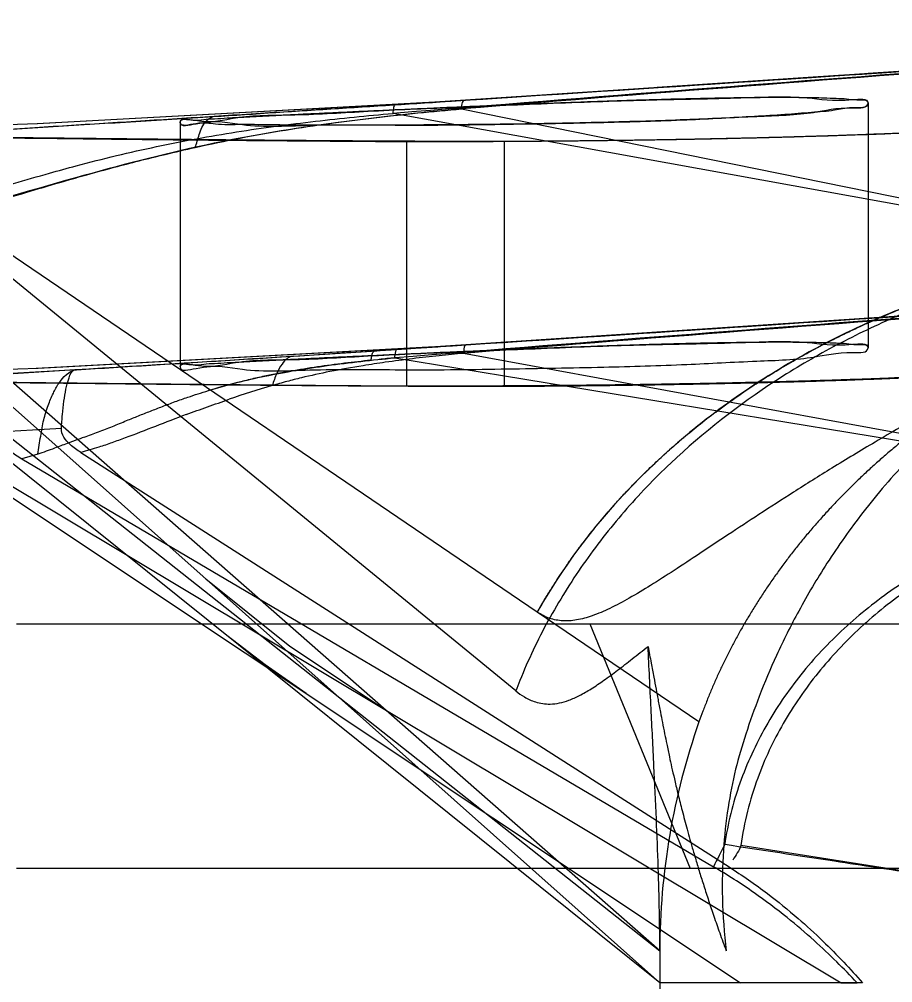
# Model space of a CAD drawing. Header units: millimetres. Extents: x 324 to 7054, y -67 to 2159.
# Drawn here: x 6312.8 to 6318.51, y 1078.73 to 1085.03 of the extents above; entities that cross this region are included whole.
import ezdxf

# ---------------------------------------------------------------- set-up
doc = ezdxf.new("R2010")
doc.units = ezdxf.units.MM
doc.header["$LTSCALE"] = 153.67
doc.layers.get('0').update_dxf_attribs({"linetype": 'CONTINUOUS'})
doc.layers.add('CONSTRUCTION_BODIES', color=7, linetype='CONTINUOUS')

msp = doc.modelspace()

# ---------------------------------------------------------------- linework, layer by layer
at = {"linetype": 'ByBlock'}
for p, q in [((6312.77862, 1081.07699), (6318.94295, 1081.07699)), ((6316.52779, 1081.07699), (6317.18419, 1079.47699)), ((6318.94862, 1079.47699), (6312.77862, 1079.47699))]:
    msp.add_line(p, q, dxfattribs=at)
at = {"layer": 'CONSTRUCTION_BODIES', "linetype": 'ByBlock'}
for p, q in [((6319.35284, 1084.74069), (6316.98015, 1084.5834)), ((6318.18857, 1084.66318), (6316.96843, 1084.5825)), ((6316.98015, 1084.5834), (6315.24809, 1084.46971)), ((6315.52506, 1084.48779), (6312.91273, 1084.34519)), ((6315.51391, 1084.48706), (6312.9146, 1084.34527)), ((6318.34862, 1084.48056), (6318.34862, 1082.88056)), ((6320.11285, 1083.53389), (6315.24133, 1084.41363)), ((6315.68993, 1084.44323), (6320.16676, 1083.53564)), ((6312.9146, 1084.34527), (6310.29832, 1084.25917)), ((6313.84862, 1084.35572), (6313.84862, 1082.75572)), ((6315.33067, 1082.62971), (6315.33067, 1084.22971)), ((6315.97069, 1082.62971), (6315.97069, 1084.22971)), ((6316.1852, 1081.15315), (6312.47567, 1083.67002)), ((6316.04465, 1080.63734), (6312.40386, 1083.61705)), ((6319.2961, 1083.13694), (6316.96766, 1082.98259)), ((6316.98669, 1078.93797), (6312.33319, 1083.02162)), ((6318.14593, 1083.06038), (6316.94837, 1082.9812)), ((6316.96766, 1082.98259), (6315.09168, 1082.85955)), ((6312.33319, 1082.86659), (6316.98669, 1078.72971)), ((6315.5129, 1082.88699), (6312.90665, 1082.74493)), ((6315.52638, 1082.88787), (6312.92084, 1082.74555)), ((6315.26666, 1082.87088), (6315.12011, 1082.86131)), ((6315.12031, 1082.86133), (6315.26678, 1082.87089)), ((6320.49287, 1081.96766), (6315.70147, 1082.8448)), ((6315.25243, 1082.81522), (6320.4413, 1081.96554)), ((6312.92084, 1082.74555), (6310.29832, 1082.65917)), ((6311.47017, 1082.63097), (6313.1612, 1082.73829)), ((6313.16855, 1082.73765), (6312.74954, 1082.71228)), ((6312.3332, 1082.61413), (6316.98669, 1078.93797)), ((6316.98669, 1078.72971), (6312.33319, 1082.45911)), ((6312.15132, 1082.30579), (6312.95887, 1082.34928)), ((6312.95887, 1082.34928), (6313.07203, 1082.35469)), ((6313.19884, 1082.19652), (6317.44036, 1079.48642)), ((6312.31557, 1082.19014), (6317.51374, 1078.72971)), ((6312.45219, 1082.15291), (6318.17392, 1078.72971)), ((6312.91742, 1082.18507), (6312.81352, 1082.15554)), ((6312.81353, 1082.15556), (6317.33779, 1079.48835)), ((6317.2429, 1080.43481), (6316.1852, 1081.15315)), ((6318.99236, 1079.39414), (6317.51748, 1079.62788)), ((6316.98669, 1078.93797), (6316.98669, 1072.92145)), ((6318.31364, 1078.72971), (6316.98669, 1078.72971)), ((6318.17392, 1078.72971), (6318.27752, 1078.72971))]:
    msp.add_line(p, q, dxfattribs=at)
for points in [[(6321.90599, 1084.91301), (6320.84215, 1084.84105), (6319.64163, 1084.76035), (6318.35037, 1084.67417)], [(6321.84004, 1083.30861), (6320.78773, 1083.23744), (6319.60022, 1083.15762), (6318.32298, 1083.07237)], [(6315.18641, 1080.51708), (6314.56559, 1080.92765), (6314.0173, 1081.36945)], [(6314.67294, 1080.62083), (6314.40535, 1080.80749), (6314.1544, 1080.99956)]]:
    msp.add_lwpolyline(points, dxfattribs=at)
for centre, radius, start, end in [((6356.92837, 572.26467), 513.84275, 93.7757817, 94.6534071), ((6113.70885, 4169.29335), 3091.4002, 273.73810379, 273.8836413), ((6357.78326, 567.03867), 519.11408, 93.7702931, 94.6510393), ((6112.7486, 4187.894), 3110.02386, 273.74169876, 273.88837291), ((6265.15101, 1853.28013), 770.44097, 273.64009749, 273.76222257), ((6357.39121, 570.15339), 514.38373, 93.7702879, 94.648803), ((6113.15184, 4179.64061), 3103.35834, 273.74249872, 273.88777739), ((6356.55125, 575.1259), 509.36632, 93.7756289, 94.6505694), ((6114.84934, 4149.97142), 3073.64161, 273.73863341, 273.88329229), ((6285.35801, 1541.33721), 459.44093, 273.4693844, 273.6478545), ((6288.93121, 1480.75174), 398.75131, 273.4849407, 273.7657408), ((6316.76162, 1067.10758), 15.78, 95.487824, 95.8591), ((6315.7435, 1078.04146), 4.77098, 105.725165, 109.26735), ((6321.48898, 1078.93758), 4.50228, 160.576476, 179.995083), ((6326.82586, 1074.74212), 10.60895, 152.548244, 153.424278)]:
    msp.add_arc(centre, radius, start, end, dxfattribs=at)
for points, knots in [([(6313.84862, 1084.35572), (6313.84863, 1084.38899), (6314.04366, 1084.34074), (6314.22993, 1084.4052), (6314.63802, 1084.39983), (6315.09945, 1084.43162), (6315.65394, 1084.45365), (6316.25716, 1084.47934), (6316.88023, 1084.50354), (6317.43306, 1084.50985), (6317.92047, 1084.53305), (6318.13888, 1084.48681), (6318.34862, 1084.51551), (6318.34862, 1084.48056)], [0, 0, 0, 0, 0.0221453, 0.0808599, 0.1667082, 0.2733106, 0.3962278, 0.5333735, 0.6767746, 0.8080521, 0.9109756, 0.9767336, 1, 1, 1, 1]), ([(6315.2556, 1084.47017), (6315.09322, 1084.45955), (6314.76896, 1084.43839), (6314.36402, 1084.41217), (6314.04099, 1084.39145), (6313.79954, 1084.37607), (6313.55865, 1084.36084), (6313.31827, 1084.34577), (6313.07834, 1084.33086), (6312.81877, 1084.31488), (6312.63916, 1084.30391), (6312.53939, 1084.29785)], [0, 0, 0, 0, 0.1793702, 0.3581779, 0.4472816, 0.5361721, 0.6248564, 0.7133415, 0.8016458, 0.8898334, 1, 1, 1, 1]), ([(6318.34862, 1084.48056), (6318.34862, 1084.5059), (6318.26925, 1084.49674), (6318.21084, 1084.50844), (6318.13595, 1084.5107), (6318.0646, 1084.51375), (6317.98978, 1084.51536), (6317.91512, 1084.51648), (6317.83422, 1084.51705), (6317.74731, 1084.51713), (6317.65451, 1084.5167), (6317.56786, 1084.51588), (6317.48864, 1084.51485), (6317.41798, 1084.51374), (6317.34533, 1084.51243), (6317.2709, 1084.51091), (6317.19487, 1084.5092), (6317.11723, 1084.5073), (6317.03795, 1084.50522), (6316.95704, 1084.50295), (6316.87471, 1084.50051), (6316.79115, 1084.49792), (6316.70659, 1084.49517), (6316.62102, 1084.49228), (6316.53462, 1084.48926), (6316.44759, 1084.48612), (6316.36017, 1084.48287), (6316.27239, 1084.47953), (6316.18427, 1084.47609), (6316.09598, 1084.47257), (6316.00775, 1084.46898), (6315.9198, 1084.46534), (6315.83219, 1084.46166), (6315.74492, 1084.45793), (6315.658, 1084.45417), (6315.57167, 1084.45038), (6315.48615, 1084.44659), (6315.40163, 1084.44281), (6315.31812, 1084.43903), (6315.23586, 1084.43527), (6315.15507, 1084.43155), (6315.07596, 1084.42787), (6314.99845, 1084.42424), (6314.92256, 1084.42065), (6314.84828, 1084.41711), (6314.7758, 1084.41363), (6314.70532, 1084.41021), (6314.63703, 1084.40687), (6314.56064, 1084.4031), (6314.47739, 1084.39893), (6314.38857, 1084.39439), (6314.30573, 1084.39009), (6314.22917, 1084.38591), (6314.15223, 1084.38184), (6314.0786, 1084.37667), (6314.00048, 1084.37463), (6313.93845, 1084.359), (6313.84863, 1084.38402), (6313.84862, 1084.35572)], [0, 0, 0, 0, 0.0168677, 0.0316774, 0.046803, 0.0646622, 0.0798394, 0.0964598, 0.1144013, 0.133674, 0.1543057, 0.1761659, 0.1913534, 0.2070324, 0.2232055, 0.2397139, 0.256585, 0.273817, 0.2914105, 0.3093672, 0.3276892, 0.346236, 0.3650066, 0.3840013, 0.4032212, 0.4225523, 0.4419615, 0.4614486, 0.4810139, 0.5006578, 0.5202607, 0.5397891, 0.5592435, 0.578624, 0.5979305, 0.6171463, 0.6361387, 0.6549088, 0.6734567, 0.6917814, 0.7097125, 0.7272842, 0.744498, 0.7613541, 0.7778505, 0.7939958, 0.8096509, 0.824818, 0.8394972, 0.8605622, 0.8802962, 0.8986956, 0.9157582, 0.9313695, 0.949815, 0.9655482, 0.9811617, 1, 1, 1, 1]), ([(6318.34862, 1084.48056), (6318.34862, 1084.44487), (6318.22593, 1084.45683), (6318.12397, 1084.42915), (6317.96838, 1084.41931), (6317.79722, 1084.40454), (6317.59999, 1084.39274), (6317.3833, 1084.38141), (6317.14587, 1084.37136), (6316.88742, 1084.36237), (6316.6068, 1084.35456), (6316.30354, 1084.348), (6315.98141, 1084.34286), (6315.65069, 1084.33927), (6315.32509, 1084.33725), (6315.01642, 1084.33643), (6314.73346, 1084.33719), (6314.48017, 1084.3373), (6314.2697, 1084.34264), (6314.08652, 1084.33616), (6313.97908, 1084.36197), (6313.84862, 1084.32115), (6313.84862, 1084.35573)], [0, 0, 0, 0, 0.0237465, 0.0500724, 0.083409, 0.1223698, 0.1661237, 0.21431, 0.266926, 0.3241936, 0.3864011, 0.4537166, 0.5260281, 0.6007701, 0.6737847, 0.742713, 0.8060614, 0.8623654, 0.9103233, 0.9488277, 0.9769916, 1, 1, 1, 1]), ([(6313.84862, 1084.35572), (6313.84862, 1084.32091), (6314.06661, 1084.38295), (6314.28347, 1084.31602), (6314.78241, 1084.34587), (6315.34525, 1084.33363), (6315.98118, 1084.34275), (6316.58993, 1084.35353), (6317.13735, 1084.36866), (6317.58514, 1084.39489), (6317.97469, 1084.40572), (6318.16212, 1084.45925), (6318.34862, 1084.44612), (6318.34862, 1084.48056)], [0, 0, 0, 0, 0.0231645, 0.0903633, 0.1949726, 0.3285618, 0.4752179, 0.6147009, 0.7352691, 0.8371245, 0.9197269, 0.9770873, 1, 1, 1, 1]), ([(6315.24138, 1084.41364), (6315.24269, 1084.42767), (6315.24534, 1084.44316), (6315.25002, 1084.46959), (6315.25557, 1084.47016)], [0, 0, 0, 0, 0.716278, 1, 1, 1, 1]), ([(6315.33067, 1084.22971), (6315.3966, 1084.22971), (6315.52811, 1084.22982), (6315.72481, 1084.23032), (6315.92041, 1084.23116), (6316.11492, 1084.23234), (6316.30835, 1084.23387), (6316.50069, 1084.23576), (6316.69197, 1084.23801), (6316.88217, 1084.24065), (6317.07129, 1084.24367), (6317.25393, 1084.24701), (6317.4296, 1084.25061), (6317.59781, 1084.25445), (6317.76345, 1084.25863), (6317.92656, 1084.26316), (6318.08712, 1084.26804), (6318.24517, 1084.27329), (6318.4007, 1084.27893), (6318.55371, 1084.28492), (6318.70417, 1084.29149), (6318.85192, 1084.29822), (6318.99646, 1084.30552), (6319.13736, 1084.31312), (6319.27438, 1084.32104), (6319.40753, 1084.32927), (6319.53684, 1084.33781), (6319.66233, 1084.34663), (6319.78399, 1084.35575), (6319.90183, 1084.36515), (6320.01583, 1084.37485), (6320.12867, 1084.38506), (6320.23975, 1084.39588), (6320.34854, 1084.40727), (6320.4518, 1084.41883), (6320.54957, 1084.43051), (6320.64188, 1084.4423), (6320.72872, 1084.45418), (6320.8101, 1084.46616), (6320.88598, 1084.47823), (6320.9563, 1084.49039), (6321.00125, 1084.49891), (6321.02278, 1084.50322)], [0, 0, 0, 0, 0.034676, 0.0691597, 0.1034507, 0.13755, 0.1714594, 0.2051806, 0.2387149, 0.2720625, 0.3052219, 0.3381895, 0.368135, 0.3976298, 0.4266769, 0.4552798, 0.4834411, 0.511163, 0.5384465, 0.5652913, 0.5916952, 0.6176538, 0.6430737, 0.6678097, 0.6918678, 0.7152535, 0.7379709, 0.7600233, 0.7814121, 0.8021368, 0.822195, 0.8415818, 0.8617228, 0.8808952, 0.899108, 0.9163682, 0.9326807, 0.9480475, 0.962468, 0.9759386, 0.9884525, 1, 1, 1, 1]), ([(6315.68994, 1084.44323), (6315.68845, 1084.45845), (6315.69132, 1084.47786), (6315.70102, 1084.49492), (6315.70426, 1084.4995)], [0, 0, 0, 0, 0.7207874, 1, 1, 1, 1]), ([(6321.01094, 1084.50085), (6320.96933, 1084.49253), (6320.9043, 1084.4808), (6320.81417, 1084.46625), (6320.7393, 1084.45503), (6320.65957, 1084.44387), (6320.57499, 1084.43278), (6320.48553, 1084.42178), (6320.39117, 1084.41088), (6320.29188, 1084.4001), (6320.19099, 1084.38987), (6320.089, 1084.38021), (6319.98641, 1084.37104), (6319.8804, 1084.36211), (6319.77096, 1084.35341), (6319.6581, 1084.34495), (6319.5418, 1084.33672), (6319.42205, 1084.32875), (6319.29883, 1084.32102), (6319.17211, 1084.31357), (6319.04293, 1084.30642), (6318.91173, 1084.29976), (6318.779, 1084.29328), (6318.64416, 1084.28728), (6318.50724, 1084.28156), (6318.36827, 1084.27618), (6318.22724, 1084.2711), (6318.08416, 1084.26632), (6317.93902, 1084.26184), (6317.79183, 1084.25765), (6317.63906, 1084.25366), (6317.481, 1084.24989), (6317.31792, 1084.24637), (6317.15363, 1084.24319), (6316.98815, 1084.24032), (6316.82148, 1084.23778), (6316.65363, 1084.23555), (6316.48458, 1084.23362), (6316.31435, 1084.232), (6316.14292, 1084.23068), (6316.02823, 1084.23), (6315.97069, 1084.22971)], [0, 0, 0, 0, 0.025196, 0.0392293, 0.0542133, 0.0701467, 0.0870306, 0.1048684, 0.1236655, 0.1434295, 0.1641689, 0.1838792, 0.2042647, 0.2253225, 0.2470514, 0.2694521, 0.2925268, 0.3162791, 0.3407136, 0.365836, 0.3916525, 0.4175372, 0.4438413, 0.4705578, 0.4976819, 0.5252106, 0.5531425, 0.5814773, 0.610216, 0.6393605, 0.6689131, 0.700958, 0.7332445, 0.7657682, 0.7985266, 0.8315187, 0.8647444, 0.8982043, 0.9318996, 0.9658312, 1, 1, 1, 1]), ([(6315.68994, 1084.44323), (6315.41022, 1084.41734), (6314.86788, 1084.35969), (6314.03952, 1084.22494), (6313.18189, 1084.00311), (6312.58668, 1083.82705), (6312.27423, 1083.72846)], [0, 0, 0, 0, 0.2409258, 0.4676644, 0.7190042, 1, 1, 1, 1]), ([(6312.99469, 1084.02315), (6313.0523, 1084.03945), (6313.19738, 1084.07944), (6313.43035, 1084.13874), (6313.69349, 1084.19767), (6313.9558, 1084.24924), (6314.30175, 1084.30803), (6314.72994, 1084.36489), (6315.07194, 1084.39859), (6315.24132, 1084.41358)], [0, 0, 0, 0, 0.0786473, 0.1976539, 0.3157264, 0.4327884, 0.5487519, 0.7765916, 1, 1, 1, 1]), ([(6313.94745, 1084.19153), (6314.14309, 1084.23539), (6314.53201, 1084.30906), (6315.11406, 1084.38848), (6315.49923, 1084.42661), (6315.68994, 1084.44324)], [0, 0, 0, 0, 0.3411753, 0.6738927, 1, 1, 1, 1]), ([(6311.3863, 1084.23003), (6311.47472, 1084.23528), (6311.65142, 1084.24578), (6311.91623, 1084.26157), (6312.13661, 1084.27477), (6312.31268, 1084.28535), (6312.42313, 1084.29201), (6312.51208, 1084.29737), (6312.60204, 1084.30281), (6312.71447, 1084.30963), (6312.84935, 1084.31784), (6313.11923, 1084.33432), (6313.52463, 1084.35937), (6313.88504, 1084.38204), (6314.06551, 1084.3935)], [0, 0, 0, 0, 0.0990022, 0.1978321, 0.2964933, 0.3457565, 0.3949724, 0.4201649, 0.4453495, 0.4957033, 0.5460455, 0.5963834, 0.7978987, 1, 1, 1, 1]), ([(6313.94745, 1084.19154), (6313.95674, 1084.21706), (6313.97166, 1084.2793), (6314.00391, 1084.35665), (6314.04553, 1084.38647), (6314.06551, 1084.3935)], [0, 0, 0, 0, 0.3640794, 0.7597872, 1, 1, 1, 1]), ([(6309.95961, 1084.2406), (6309.95961, 1084.26798), (6310.0567, 1084.24064), (6310.1252, 1084.25729), (6310.21035, 1084.2563), (6310.28577, 1084.25895), (6310.3611, 1084.26035), (6310.44364, 1084.26185), (6310.53366, 1084.26307), (6310.63092, 1084.26406), (6310.73546, 1084.26474), (6310.84729, 1084.26524), (6310.96614, 1084.26553), (6311.0917, 1084.2656), (6311.20033, 1084.26549), (6311.29043, 1084.26529), (6311.36039, 1084.26509), (6311.43195, 1084.26483), (6311.50502, 1084.26452), (6311.57952, 1084.26414), (6311.6554, 1084.26369), (6311.73268, 1084.26317), (6311.81135, 1084.26259), (6311.89141, 1084.26195), (6311.97286, 1084.26126), (6312.05571, 1084.26053), (6312.13995, 1084.25975), (6312.2256, 1084.25895), (6312.31245, 1084.25811), (6312.40041, 1084.25726), (6312.48934, 1084.25639), (6312.57936, 1084.25551), (6312.67044, 1084.25462), (6312.7626, 1084.25365), (6312.85583, 1084.25263), (6312.95013, 1084.25157), (6313.04551, 1084.25046), (6313.14196, 1084.24934), (6313.23941, 1084.24819), (6313.33774, 1084.24704), (6313.43684, 1084.2459), (6313.53669, 1084.24477), (6313.63727, 1084.24367), (6313.73858, 1084.2426), (6313.84064, 1084.24158), (6313.94342, 1084.24062), (6314.04695, 1084.23968), (6314.15121, 1084.23876), (6314.25625, 1084.23785), (6314.36193, 1084.23696), (6314.46813, 1084.23608), (6314.57469, 1084.23522), (6314.68162, 1084.23438), (6314.78891, 1084.23356), (6314.89656, 1084.23276), (6315.00458, 1084.23197), (6315.11295, 1084.23119), (6315.22169, 1084.23048), (6315.2943, 1084.22987), (6315.33067, 1084.22971)], [0, 0, 0, 0, 0.0152953, 0.0317464, 0.0478665, 0.0604096, 0.074395, 0.0897983, 0.106555, 0.1246611, 0.1441183, 0.1649338, 0.1871133, 0.2104896, 0.2350543, 0.2477812, 0.2608045, 0.2741246, 0.2877421, 0.3016078, 0.3157337, 0.3301189, 0.3447633, 0.3596667, 0.3748293, 0.3902517, 0.4059344, 0.4218783, 0.4380844, 0.4544403, 0.4709972, 0.4877541, 0.5047108, 0.5218668, 0.5392223, 0.5567774, 0.5745324, 0.5924878, 0.6106442, 0.6289559, 0.6474056, 0.6659928, 0.684717, 0.7035781, 0.7225759, 0.7417107, 0.7609826, 0.7803921, 0.7999393, 0.8196408, 0.8394107, 0.8592485, 0.8791539, 0.8991266, 0.9191665, 0.9392737, 0.9594483, 0.9796903, 1, 1, 1, 1]), ([(6315.97069, 1084.22971), (6315.93143, 1084.22971), (6315.85298, 1084.22976), (6315.7354, 1084.22995), (6315.61804, 1084.23026), (6315.50088, 1084.23066), (6315.38392, 1084.23114), (6315.26717, 1084.23169), (6315.15062, 1084.23231), (6315.03428, 1084.233), (6314.91814, 1084.23374), (6314.80229, 1084.23453), (6314.68688, 1084.23537), (6314.57204, 1084.23626), (6314.45783, 1084.23718), (6314.34427, 1084.23814), (6314.23133, 1084.23914), (6314.11903, 1084.24017), (6314.00737, 1084.24123), (6313.89634, 1084.24233), (6313.78596, 1084.24346), (6313.67627, 1084.2446), (6313.56743, 1084.24575), (6313.45961, 1084.24691), (6313.35292, 1084.24805), (6313.24735, 1084.24917), (6313.1429, 1084.25027), (6313.03957, 1084.25136), (6312.93735, 1084.25244), (6312.83625, 1084.2535), (6312.73627, 1084.25454), (6312.63743, 1084.25556), (6312.53985, 1084.25656), (6312.44365, 1084.25754), (6312.34894, 1084.25849), (6312.25572, 1084.2594), (6312.16398, 1084.26028), (6312.07373, 1084.26113), (6311.98496, 1084.26192), (6311.89767, 1084.26266), (6311.81187, 1084.26334), (6311.72765, 1084.26392), (6311.64511, 1084.26441), (6311.56434, 1084.26486), (6311.48534, 1084.26523), (6311.40811, 1084.26553), (6311.33265, 1084.26577), (6311.25895, 1084.26594), (6311.18702, 1084.26604), (6311.11686, 1084.26609), (6311.04848, 1084.26606), (6310.96116, 1084.26595), (6310.857, 1084.26566), (6310.73811, 1084.26505), (6310.62731, 1084.2642), (6310.52461, 1084.2631), (6310.43014, 1084.26178), (6310.34433, 1084.26016), (6310.26692, 1084.25869), (6310.19086, 1084.2558), (6310.11346, 1084.25648), (6310.05144, 1084.24211), (6309.97075, 1084.26544), (6309.9707, 1084.24066)], [0, 0, 0, 0, 0.0196267, 0.0392192, 0.0587774, 0.0783014, 0.0977913, 0.1172471, 0.1366689, 0.1560566, 0.17541, 0.1947286, 0.2139726, 0.2331102, 0.2521417, 0.2710674, 0.2898874, 0.3086018, 0.3272105, 0.3457132, 0.3641092, 0.3823979, 0.4005535, 0.4185208, 0.4363007, 0.4538937, 0.4713002, 0.4885206, 0.505555, 0.5224034, 0.5390652, 0.5555399, 0.5718206, 0.5878518, 0.6036344, 0.6191692, 0.6344567, 0.6494973, 0.6642909, 0.6788372, 0.6931358, 0.7071856, 0.7209415, 0.7344012, 0.7475655, 0.7604352, 0.7730106, 0.7852917, 0.7972783, 0.8089697, 0.8203648, 0.831462, 0.852624, 0.8724352, 0.8909004, 0.9080184, 0.9237811, 0.9381182, 0.9509709, 0.9623481, 0.9766511, 0.9876095, 1, 1, 1, 1]), ([(6312.27423, 1083.72845), (6312.36985, 1083.75416), (6312.54877, 1083.80893), (6312.80207, 1083.88579), (6313.02795, 1083.95296), (6313.22973, 1084.01071), (6313.41116, 1084.06029), (6313.58254, 1084.10474), (6313.75915, 1084.14836), (6313.88194, 1084.17682), (6313.94745, 1084.19154)], [0, 0, 0, 0, 0.1710443, 0.3231612, 0.4573422, 0.5781283, 0.6857484, 0.782255, 0.8839919, 1, 1, 1, 1]), ([(6312.30254, 1083.81897), (6312.37791, 1083.84168), (6312.53003, 1083.88762), (6312.76054, 1083.95629), (6312.91606, 1084.00096), (6312.99464, 1084.02298)], [0, 0, 0, 0, 0.3272777, 0.6606904, 1, 1, 1, 1]), ([(6320.16676, 1083.53564), (6319.88409, 1083.49682), (6319.46286, 1083.4118), (6318.91522, 1083.24094), (6318.51141, 1083.08178), (6318.11904, 1082.89214), (6317.61673, 1082.5972), (6317.1536, 1082.23602), (6316.74856, 1081.81544), (6316.52428, 1081.52782), (6316.36482, 1081.286), (6316.25509, 1081.09827), (6316.15624, 1080.90499), (6316.08841, 1080.75014), (6316.05329, 1080.6602), (6316.04463, 1080.63731)], [0, 0, 0, 0, 0.1619198, 0.2432969, 0.3255802, 0.4082186, 0.490538, 0.656148, 0.7395972, 0.8217327, 0.8628624, 0.90405, 0.9451657, 0.9860971, 1, 1, 1, 1]), ([(6320.11279, 1083.53388), (6319.64702, 1083.4712), (6318.77942, 1083.26927), (6317.64172, 1082.71745), (6316.77301, 1082.00612), (6316.34567, 1081.44084), (6316.1852, 1081.15315)], [0, 0, 0, 0, 0.2968835, 0.5577454, 0.791903, 1, 1, 1, 1]), ([(6316.1852, 1081.15315), (6316.19988, 1081.1734), (6316.22254, 1081.22067), (6316.26427, 1081.28592), (6316.30385, 1081.34917), (6316.34381, 1081.40954), (6316.38539, 1081.47028), (6316.43394, 1081.53835), (6316.49241, 1081.61672), (6316.56493, 1081.70887), (6316.63701, 1081.79495), (6316.70358, 1081.87042), (6316.76208, 1081.93424), (6316.82576, 1082.00091), (6316.89694, 1082.0722), (6316.97554, 1082.14729), (6317.06201, 1082.22578), (6317.15987, 1082.30995), (6317.2662, 1082.39619), (6317.38797, 1082.48891), (6317.51543, 1082.57956), (6317.64918, 1082.6682), (6317.77781, 1082.74788), (6317.90071, 1082.8192), (6318.01369, 1082.88093), (6318.11642, 1082.93407), (6318.20959, 1082.97991), (6318.29258, 1083.01896), (6318.36599, 1083.05208), (6318.43965, 1083.08432), (6318.52261, 1083.11917), (6318.61776, 1083.15716), (6318.7237, 1083.19713), (6318.83636, 1083.23708), (6318.95824, 1083.27747), (6319.08921, 1083.31787), (6319.23285, 1083.35872), (6319.39123, 1083.39966), (6319.56393, 1083.43955), (6319.75729, 1083.47853), (6319.89341, 1083.50171), (6319.96709, 1083.51305)], [0, 0, 0, 0, 0.0162737, 0.0338631, 0.0503875, 0.0648062, 0.0809479, 0.0982664, 0.1191836, 0.1445473, 0.1745287, 0.1921967, 0.2100027, 0.2308393, 0.2521561, 0.2755279, 0.3015379, 0.3281067, 0.359477, 0.3905766, 0.4276448, 0.461189, 0.4949305, 0.526053, 0.5536047, 0.5786626, 0.6012766, 0.6211435, 0.6383153, 0.6536654, 0.6734387, 0.6968402, 0.720303, 0.7470852, 0.7745851, 0.8038129, 0.8362327, 0.8717143, 0.9102054, 0.951509, 1, 1, 1, 1]), ([(6320.56491, 1083.36009), (6320.37246, 1083.3027), (6319.99506, 1083.16072), (6319.46757, 1082.87373), (6319.00509, 1082.53445), (6318.62265, 1082.17422), (6318.32077, 1081.82219), (6318.08366, 1081.48723), (6317.89767, 1081.1731), (6317.75181, 1080.88135), (6317.63815, 1080.61188), (6317.54911, 1080.36324), (6317.4778, 1080.12168), (6317.42819, 1079.86733), (6317.39731, 1079.58544), (6317.39123, 1079.27136), (6317.4073, 1079.05221), (6317.4211, 1078.93797)], [0, 0, 0, 0, 0.1028273, 0.20568, 0.3065643, 0.3956562, 0.4741222, 0.5436316, 0.6055259, 0.6608688, 0.7105224, 0.7551874, 0.7960452, 0.839365, 0.8876869, 0.941075, 1, 1, 1, 1]), ([(6313.84862, 1082.75572), (6313.84863, 1082.78899), (6314.04366, 1082.74074), (6314.22993, 1082.8052), (6314.63802, 1082.79983), (6315.09945, 1082.83162), (6315.65394, 1082.85365), (6316.25716, 1082.87934), (6316.88023, 1082.90354), (6317.43306, 1082.90985), (6317.92047, 1082.93305), (6318.13888, 1082.88681), (6318.34862, 1082.91551), (6318.34862, 1082.88056)], [0, 0, 0, 0, 0.0221453, 0.0808599, 0.1667082, 0.2733106, 0.3962278, 0.5333735, 0.6767746, 0.8080521, 0.9109756, 0.9767336, 1, 1, 1, 1]), ([(6318.34862, 1082.88056), (6318.34862, 1082.9059), (6318.26925, 1082.89674), (6318.21084, 1082.90844), (6318.13595, 1082.9107), (6318.0646, 1082.91374), (6317.98978, 1082.91536), (6317.91512, 1082.91648), (6317.83422, 1082.91705), (6317.74731, 1082.91713), (6317.65451, 1082.9167), (6317.56786, 1082.91588), (6317.48864, 1082.91485), (6317.41798, 1082.91374), (6317.34533, 1082.91243), (6317.2709, 1082.91091), (6317.19487, 1082.9092), (6317.11723, 1082.9073), (6317.03795, 1082.90522), (6316.95704, 1082.90295), (6316.87471, 1082.90051), (6316.79115, 1082.89792), (6316.70659, 1082.89517), (6316.62102, 1082.89228), (6316.53462, 1082.88926), (6316.44759, 1082.88612), (6316.36017, 1082.88287), (6316.27239, 1082.87953), (6316.18427, 1082.87609), (6316.09598, 1082.87257), (6316.00775, 1082.86898), (6315.9198, 1082.86534), (6315.83219, 1082.86166), (6315.74492, 1082.85793), (6315.658, 1082.85417), (6315.57167, 1082.85039), (6315.48615, 1082.84659), (6315.40163, 1082.84281), (6315.31812, 1082.83903), (6315.23586, 1082.83527), (6315.15507, 1082.83155), (6315.07596, 1082.82787), (6314.99845, 1082.82424), (6314.92256, 1082.82065), (6314.84828, 1082.81711), (6314.7758, 1082.81363), (6314.70532, 1082.81021), (6314.63703, 1082.80688), (6314.56064, 1082.8031), (6314.47739, 1082.79893), (6314.38857, 1082.7944), (6314.30573, 1082.79009), (6314.22917, 1082.78592), (6314.15223, 1082.78185), (6314.0786, 1082.77667), (6314.00048, 1082.77463), (6313.93845, 1082.759), (6313.84863, 1082.78402), (6313.84862, 1082.75572)], [0, 0, 0, 0, 0.0168677, 0.0316774, 0.046803, 0.0646622, 0.0798394, 0.0964598, 0.1144013, 0.133674, 0.1543057, 0.1761658, 0.1913534, 0.2070324, 0.2232054, 0.2397139, 0.2565849, 0.273817, 0.2914104, 0.3093672, 0.3276892, 0.346236, 0.3650066, 0.3840013, 0.4032211, 0.4225523, 0.4419615, 0.4614486, 0.4810139, 0.5006578, 0.5202607, 0.5397891, 0.5592434, 0.578624, 0.5979305, 0.6171463, 0.6361387, 0.6549087, 0.6734567, 0.6917814, 0.7097125, 0.7272842, 0.744498, 0.7613541, 0.7778505, 0.7939958, 0.8096509, 0.824818, 0.8394972, 0.8605622, 0.8802962, 0.8986956, 0.9157582, 0.9313694, 0.9498149, 0.9655482, 0.9811617, 1, 1, 1, 1]), ([(6314.58961, 1082.82718), (6314.77139, 1082.83881), (6315.14677, 1082.86306), (6315.52213, 1082.88759), (6315.71573, 1082.90026)], [0, 0, 0, 0, 0.4842316, 1, 1, 1, 1]), ([(6321.02278, 1082.90322), (6321.00091, 1082.89884), (6320.95521, 1082.89019), (6320.88368, 1082.87785), (6320.80643, 1082.8656), (6320.72349, 1082.85345), (6320.63491, 1082.84139), (6320.54069, 1082.82943), (6320.44082, 1082.81758), (6320.33527, 1082.80587), (6320.22401, 1082.79432), (6320.11061, 1082.78338), (6319.99572, 1082.77311), (6319.88003, 1082.76338), (6319.76058, 1082.75396), (6319.6374, 1082.74484), (6319.51052, 1082.73603), (6319.37995, 1082.72753), (6319.24567, 1082.71934), (6319.10767, 1082.71147), (6318.96593, 1082.70394), (6318.82064, 1082.69672), (6318.67224, 1082.69007), (6318.52123, 1082.6836), (6318.36785, 1082.67769), (6318.21215, 1082.67215), (6318.05414, 1082.667), (6317.89383, 1082.66221), (6317.73122, 1082.65778), (6317.5663, 1082.6537), (6317.39906, 1082.64995), (6317.22506, 1082.64645), (6317.04473, 1082.64322), (6316.85849, 1082.6403), (6316.67118, 1082.63775), (6316.48282, 1082.63557), (6316.29341, 1082.63374), (6316.10294, 1082.63226), (6315.9114, 1082.63111), (6315.71878, 1082.6303), (6315.52508, 1082.62982), (6315.3956, 1082.62971), (6315.33067, 1082.62971)], [0, 0, 0, 0, 0.011731, 0.0244587, 0.0381735, 0.0528687, 0.0685409, 0.0851899, 0.1028186, 0.1214324, 0.1410394, 0.1616494, 0.181347, 0.2017033, 0.2227106, 0.2443639, 0.2666603, 0.2895995, 0.3131826, 0.3374126, 0.362294, 0.3878318, 0.4139174, 0.4404185, 0.4673278, 0.4946412, 0.5223562, 0.5504721, 0.5789893, 0.6079096, 0.6372352, 0.6669687, 0.6994358, 0.7320907, 0.7649302, 0.7979533, 0.8311602, 0.8645523, 0.8981312, 0.9318985, 0.9658549, 1, 1, 1, 1]), ([(6315.71576, 1082.90026), (6315.71033, 1082.90006), (6315.70518, 1082.87361), (6315.70279, 1082.85867), (6315.70147, 1082.8448)], [0, 0, 0, 0, 0.2803237, 1, 1, 1, 1]), ([(6315.97069, 1082.62971), (6316.02874, 1082.63), (6316.14442, 1082.63069), (6316.31733, 1082.63203), (6316.48899, 1082.63367), (6316.6594, 1082.63562), (6316.82859, 1082.63788), (6316.99654, 1082.64046), (6317.16325, 1082.64336), (6317.32873, 1082.64659), (6317.49296, 1082.65016), (6317.65224, 1082.65399), (6317.80625, 1082.65805), (6317.95471, 1082.66231), (6318.10097, 1082.66687), (6318.24506, 1082.67172), (6318.38698, 1082.67688), (6318.52673, 1082.68235), (6318.66431, 1082.68815), (6318.7997, 1082.69425), (6318.93287, 1082.70082), (6319.06389, 1082.70754), (6319.19231, 1082.71473), (6319.31773, 1082.72218), (6319.43964, 1082.7299), (6319.55809, 1082.73785), (6319.67309, 1082.74605), (6319.78467, 1082.75448), (6319.89283, 1082.76314), (6319.99758, 1082.77202), (6320.09891, 1082.78114), (6320.19969, 1082.79073), (6320.29941, 1082.80089), (6320.39758, 1082.81159), (6320.49089, 1082.82242), (6320.57937, 1082.83334), (6320.66305, 1082.84434), (6320.74194, 1082.85541), (6320.81604, 1082.86654), (6320.9053, 1082.88098), (6320.96972, 1082.8926), (6321.01094, 1082.90085)], [0, 0, 0, 0, 0.03447, 0.0686931, 0.1026701, 0.1364023, 0.1698907, 0.2031365, 0.2361396, 0.2688993, 0.3014131, 0.3336771, 0.3635038, 0.3928974, 0.4218607, 0.4503959, 0.4785043, 0.5061864, 0.5334412, 0.5602665, 0.5866583, 0.6126103, 0.6381688, 0.6630333, 0.6872101, 0.7107051, 0.7335234, 0.7556692, 0.7771451, 0.7979524, 0.8180909, 0.8375584, 0.8580628, 0.8776056, 0.8961954, 0.9138395, 0.9305433, 0.9463103, 0.9611419, 0.9750368, 1, 1, 1, 1]), ([(6313.84862, 1082.75572), (6313.84862, 1082.72091), (6314.06661, 1082.78295), (6314.28347, 1082.71602), (6314.78241, 1082.74587), (6315.34525, 1082.73363), (6315.98118, 1082.74275), (6316.58993, 1082.75353), (6317.13735, 1082.76866), (6317.58514, 1082.79489), (6317.97469, 1082.80572), (6318.16212, 1082.85925), (6318.34862, 1082.84612), (6318.34862, 1082.88056)], [0, 0, 0, 0, 0.0231645, 0.0903633, 0.1949726, 0.3285618, 0.4752179, 0.6147009, 0.7352691, 0.8371245, 0.9197269, 0.9770873, 1, 1, 1, 1]), ([(6314.58959, 1082.82717), (6314.57525, 1082.8254), (6314.54676, 1082.81311), (6314.51017, 1082.77139), (6314.47721, 1082.71041), (6314.46004, 1082.66109), (6314.45044, 1082.63384)], [0, 0, 0, 0, 0.163633, 0.3731047, 0.6504778, 1, 1, 1, 1]), ([(6315.70147, 1082.84475), (6315.64902, 1082.83989), (6315.53804, 1082.82911), (6315.36766, 1082.81019), (6315.20155, 1082.78833), (6315.09407, 1082.77202), (6315.04592, 1082.76426)], [0, 0, 0, 0, 0.2392225, 0.5063385, 0.778497, 1, 1, 1, 1]), ([(6315.097, 1082.79964), (6315.09924, 1082.80791), (6315.10107, 1082.82384), (6315.10645, 1082.84588), (6315.1142, 1082.85683), (6315.12011, 1082.86131)], [0, 0, 0, 0, 0.3986732, 0.6947891, 1, 1, 1, 1]), ([(6315.25252, 1082.81522), (6315.25383, 1082.82905), (6315.25643, 1082.84434), (6315.26118, 1082.87032), (6315.26666, 1082.87088)], [0, 0, 0, 0, 0.7158624, 1, 1, 1, 1]), ([(6319.49337, 1082.86711), (6319.35356, 1082.79594), (6319.09223, 1082.65931), (6318.72651, 1082.45773), (6318.40562, 1082.27224), (6318.12169, 1082.10079), (6317.86874, 1081.94226), (6317.6421, 1081.79604), (6317.438, 1081.66171), (6317.25327, 1081.53913), (6317.08539, 1081.42842), (6316.93239, 1081.33039), (6316.79286, 1081.24641), (6316.66585, 1081.17836), (6316.55068, 1081.12848), (6316.44701, 1081.09923), (6316.35185, 1081.09179), (6316.26326, 1081.10884), (6316.21001, 1081.13631), (6316.1852, 1081.15315)], [0, 0, 0, 0, 0.1238365, 0.2327444, 0.3295936, 0.4163714, 0.4945404, 0.5652112, 0.6292638, 0.6874057, 0.7402049, 0.7879926, 0.8308293, 0.8687186, 0.9016527, 0.9297189, 0.9533743, 0.9763314, 1, 1, 1, 1]), ([(6319.49339, 1082.86708), (6319.46559, 1082.85292), (6319.41036, 1082.82421), (6319.32845, 1082.77985), (6319.24767, 1082.7343), (6319.16801, 1082.68757), (6319.08948, 1082.63964), (6319.01207, 1082.59053), (6318.93577, 1082.54022), (6318.86058, 1082.4887), (6318.78649, 1082.43596), (6318.71369, 1082.38214), (6318.64232, 1082.32734), (6318.57249, 1082.27166), (6318.50415, 1082.21509), (6318.43726, 1082.15763), (6318.37183, 1082.09926), (6318.30782, 1082.03998), (6318.24523, 1081.97979), (6318.18403, 1081.91867), (6318.12421, 1081.85661), (6318.06588, 1081.7937), (6318.00911, 1081.73004), (6317.95397, 1081.66577), (6317.90045, 1081.60085), (6317.84852, 1081.53528), (6317.79815, 1081.46906), (6317.74933, 1081.40217), (6317.70205, 1081.33459), (6317.65628, 1081.26631), (6317.61201, 1081.19731), (6317.56979, 1081.12844), (6317.52962, 1081.05986), (6317.49152, 1080.99175), (6317.45502, 1080.92334), (6317.42009, 1080.85463), (6317.38672, 1080.78559), (6317.35488, 1080.71621), (6317.32457, 1080.64647), (6317.29577, 1080.57635), (6317.26848, 1080.50585), (6317.25126, 1080.45854), (6317.24291, 1080.43482)], [0, 0, 0, 0, 0.0275675, 0.0550028, 0.0823149, 0.1095131, 0.1366071, 0.1636069, 0.1905231, 0.2173665, 0.2441484, 0.2708803, 0.2973645, 0.3236639, 0.3497912, 0.3757591, 0.4015813, 0.4272717, 0.4528448, 0.4783154, 0.5036973, 0.5290102, 0.5541257, 0.5790621, 0.6038385, 0.6284688, 0.6529688, 0.6773546, 0.7016424, 0.7258487, 0.7499898, 0.774082, 0.7972294, 0.8202116, 0.8430443, 0.8657431, 0.8883239, 0.9108024, 0.9331942, 0.9555146, 0.9777785, 1, 1, 1, 1]), ([(6314.03329, 1082.60126), (6314.1548, 1082.63956), (6314.41277, 1082.70309), (6314.82073, 1082.77018), (6315.10497, 1082.80132), (6315.25243, 1082.81522)], [0, 0, 0, 0, 0.3083056, 0.6415888, 1, 1, 1, 1]), ([(6315.097, 1082.79965), (6315.03917, 1082.79346), (6314.863, 1082.77335), (6314.62619, 1082.73936), (6314.41692, 1082.69961), (6314.29378, 1082.67146), (6314.17543, 1082.64154), (6314.08865, 1082.61727), (6314.0333, 1082.60128)], [0, 0, 0, 0, 0.1610462, 0.4908172, 0.6620499, 0.7506049, 0.8404802, 1, 1, 1, 1]), ([(6315.04591, 1082.76423), (6314.97317, 1082.75259), (6314.83793, 1082.72878), (6314.67177, 1082.69277), (6314.54604, 1082.66104), (6314.48242, 1082.64324), (6314.45043, 1082.6338)], [0, 0, 0, 0, 0.3623605, 0.6750995, 0.8359747, 1, 1, 1, 1]), ([(6312.91742, 1082.18505), (6312.92327, 1082.22458), (6312.9358, 1082.29954), (6312.95352, 1082.40719), (6312.98192, 1082.50113), (6313.0165, 1082.58084), (6313.06269, 1082.66928), (6313.1214, 1082.73216), (6313.16977, 1082.73779)], [0, 0, 0, 0, 0.1893968, 0.3604786, 0.5163604, 0.654055, 0.7691241, 1, 1, 1, 1]), ([(6313.07203, 1082.35469), (6313.07379, 1082.3849), (6313.07814, 1082.44419), (6313.08746, 1082.52891), (6313.10053, 1082.61061), (6313.11793, 1082.67732), (6313.13922, 1082.73402), (6313.1612, 1082.7383)], [0, 0, 0, 0, 0.2263735, 0.4437, 0.6411132, 0.8324571, 1, 1, 1, 1]), ([(6315.33067, 1082.62971), (6315.29427, 1082.62987), (6315.2216, 1082.63025), (6315.11278, 1082.6309), (6315.00432, 1082.63162), (6314.89622, 1082.6324), (6314.78849, 1082.63322), (6314.68112, 1082.63409), (6314.57411, 1082.63498), (6314.46747, 1082.6359), (6314.3612, 1082.63685), (6314.25539, 1082.63781), (6314.15018, 1082.6388), (6314.04568, 1082.6398), (6313.94193, 1082.64082), (6313.83891, 1082.64185), (6313.73662, 1082.64289), (6313.63507, 1082.64394), (6313.53425, 1082.64501), (6313.43417, 1082.64609), (6313.33482, 1082.64718), (6313.23624, 1082.64827), (6313.13854, 1082.64936), (6313.04183, 1082.65044), (6312.9462, 1082.65149), (6312.85165, 1082.65251), (6312.75818, 1082.65351), (6312.66579, 1082.65449), (6312.57448, 1082.65544), (6312.48425, 1082.65637), (6312.3951, 1082.65727), (6312.30702, 1082.65814), (6312.22013, 1082.65897), (6312.13452, 1082.65977), (6312.05032, 1082.66054), (6311.9675, 1082.66126), (6311.88608, 1082.66194), (6311.80605, 1082.66257), (6311.7274, 1082.66315), (6311.65015, 1082.66368), (6311.57429, 1082.66415), (6311.49991, 1082.66455), (6311.42708, 1082.66487), (6311.35587, 1082.66515), (6311.28626, 1082.66536), (6311.21825, 1082.66551), (6311.13075, 1082.66563), (6311.02538, 1082.66565), (6310.90383, 1082.66543), (6310.78904, 1082.665), (6310.68128, 1082.66435), (6310.58071, 1082.66349), (6310.48727, 1082.66245), (6310.40112, 1082.66111), (6310.32207, 1082.65986), (6310.24204, 1082.65736), (6310.15892, 1082.65818), (6310.07659, 1082.64269), (6309.95972, 1082.68134), (6309.95961, 1082.6406)], [0, 0, 0, 0, 0.020326, 0.0405842, 0.0607746, 0.0808975, 0.1009528, 0.1209407, 0.140861, 0.1607136, 0.1804981, 0.2002139, 0.219804, 0.2392566, 0.258572, 0.2777505, 0.2967924, 0.3156977, 0.3344663, 0.3530981, 0.3715925, 0.389949, 0.4081554, 0.4261594, 0.4439617, 0.4615628, 0.478963, 0.4961627, 0.5131616, 0.5299598, 0.5465566, 0.5629512, 0.5791482, 0.5950842, 0.6107599, 0.6261763, 0.6413337, 0.6562325, 0.6708728, 0.6852544, 0.6993768, 0.7132393, 0.7267937, 0.7400494, 0.7530072, 0.7656678, 0.7780314, 0.8018679, 0.8245132, 0.8459152, 0.86597, 0.8846929, 0.9020852, 0.9181427, 0.9328477, 0.9461154, 0.9633046, 0.9772484, 1, 1, 1, 1]), ([(6309.9707, 1082.64066), (6309.97071, 1082.66536), (6310.05119, 1082.64236), (6310.1131, 1082.65632), (6310.19047, 1082.65567), (6310.26659, 1082.6586), (6310.34412, 1082.66014), (6310.43017, 1082.66179), (6310.52498, 1082.66311), (6310.62814, 1082.66421), (6310.73945, 1082.66506), (6310.85891, 1082.66567), (6310.96358, 1082.66596), (6311.05133, 1082.66607), (6311.12005, 1082.66609), (6311.19055, 1082.66604), (6311.26284, 1082.66593), (6311.3369, 1082.66575), (6311.41273, 1082.66551), (6311.49034, 1082.6652), (6311.56972, 1082.66483), (6311.65088, 1082.66438), (6311.73371, 1082.66388), (6311.81812, 1082.66329), (6311.90401, 1082.66261), (6311.9914, 1082.66187), (6312.0803, 1082.66107), (6312.17069, 1082.66022), (6312.26259, 1082.65934), (6312.35599, 1082.65842), (6312.45089, 1082.65746), (6312.54731, 1082.65648), (6312.64499, 1082.65548), (6312.7438, 1082.65446), (6312.84358, 1082.65342), (6312.94444, 1082.65236), (6313.04637, 1082.65129), (6313.14938, 1082.6502), (6313.25346, 1082.6491), (6313.35862, 1082.64798), (6313.46485, 1082.64685), (6313.57216, 1082.6457), (6313.68044, 1082.64455), (6313.78955, 1082.64342), (6313.89937, 1082.64229), (6314.00987, 1082.6412), (6314.12104, 1082.64014), (6314.23288, 1082.63912), (6314.34539, 1082.63813), (6314.45858, 1082.63717), (6314.57244, 1082.63625), (6314.68698, 1082.63536), (6314.80225, 1082.63452), (6314.91809, 1082.63373), (6315.03433, 1082.63299), (6315.15075, 1082.63231), (6315.26735, 1082.63168), (6315.38413, 1082.63113), (6315.5011, 1082.63065), (6315.61824, 1082.63025), (6315.73556, 1082.62995), (6315.85306, 1082.62976), (6315.93146, 1082.62971), (6315.97069, 1082.62971)], [0, 0, 0, 0, 0.0123499, 0.0232787, 0.0375845, 0.048973, 0.0618455, 0.076212, 0.0920415, 0.1092358, 0.1277866, 0.1476922, 0.1689574, 0.1801097, 0.1915614, 0.2033107, 0.2153565, 0.2276981, 0.2403351, 0.2532675, 0.2664957, 0.2800203, 0.2938423, 0.3079048, 0.3222185, 0.3367826, 0.3515967, 0.3666606, 0.3819746, 0.3975391, 0.4133547, 0.4294224, 0.4457431, 0.4621912, 0.4788199, 0.4956283, 0.5126158, 0.529782, 0.547127, 0.5646509, 0.5823541, 0.6002369, 0.6183001, 0.6364888, 0.6547904, 0.6732044, 0.6917304, 0.7103684, 0.7291184, 0.7479806, 0.7669551, 0.7860424, 0.8052428, 0.8245826, 0.8439532, 0.8633543, 0.8827853, 0.9022462, 0.921737, 0.9412577, 0.9608084, 0.9803891, 1, 1, 1, 1]), ([(6313.49864, 1082.40536), (6313.52428, 1082.41568), (6313.57589, 1082.43641), (6313.65386, 1082.46731), (6313.7338, 1082.49842), (6313.81539, 1082.52928), (6313.91547, 1082.56428), (6313.98828, 1082.5876), (6314.03329, 1082.60126)], [0, 0, 0, 0, 0.1456156, 0.2928953, 0.441682, 0.5973884, 0.752273, 1, 1, 1, 1]), ([(6313.88899, 1082.44539), (6313.93535, 1082.46216), (6314.00533, 1082.48676), (6314.09866, 1082.52029), (6314.14563, 1082.53707), (6314.16923, 1082.54534)], [0, 0, 0, 0, 0.4971403, 0.7478897, 1, 1, 1, 1]), ([(6313.88899, 1082.44538), (6313.82139, 1082.41958), (6313.68814, 1082.36828), (6313.52668, 1082.30497), (6313.40301, 1082.26004), (6313.30641, 1082.22764), (6313.23812, 1082.20726), (6313.19884, 1082.19652)], [0, 0, 0, 0, 0.2957573, 0.5836017, 0.7088133, 0.833532, 1, 1, 1, 1]), ([(6313.22227, 1082.29758), (6313.25287, 1082.30831), (6313.31428, 1082.33089), (6313.40636, 1082.36698), (6313.46778, 1082.3924), (6313.49864, 1082.40536)], [0, 0, 0, 0, 0.3279464, 0.6615566, 1, 1, 1, 1]), ([(6312.66074, 1082.32956), (6312.65725, 1082.28359), (6312.72178, 1082.21278), (6312.78525, 1082.17223), (6312.81353, 1082.15556)], [0, 0, 0, 0, 0.5840575, 1, 1, 1, 1]), ([(6313.19882, 1082.19652), (6313.17492, 1082.21181), (6313.12007, 1082.2499), (6313.06889, 1082.3145), (6313.07199, 1082.35531)], [0, 0, 0, 0, 0.4094768, 1, 1, 1, 1]), ([(6313.22215, 1082.29732), (6313.18415, 1082.28371), (6313.11887, 1082.25932), (6313.0176, 1082.221), (6312.95384, 1082.19761), (6312.91739, 1082.18489)], [0, 0, 0, 0, 0.372792, 0.6435288, 1, 1, 1, 1]), ([(6320.44104, 1081.96547), (6320.35016, 1081.95643), (6320.22489, 1081.94048), (6320.03143, 1081.90811), (6319.86007, 1081.87359), (6319.58901, 1081.80593), (6319.32216, 1081.72013), (6319.06387, 1081.61294), (6318.81285, 1081.49218), (6318.51359, 1081.3135), (6318.18711, 1081.05395), (6317.90217, 1080.75212), (6317.70882, 1080.46799), (6317.58516, 1080.22507), (6317.48126, 1079.9711), (6317.43019, 1079.77035), (6317.4115, 1079.63286)], [0, 0, 0, 0, 0.0665652, 0.0920328, 0.1429955, 0.1939608, 0.2956834, 0.3469569, 0.3977532, 0.4986922, 0.600346, 0.7008828, 0.800212, 0.8496612, 0.8994327, 1, 1, 1, 1]), ([(6320.49305, 1081.9677), (6320.46318, 1081.96428), (6320.40779, 1081.95751), (6320.3187, 1081.94526), (6320.22595, 1081.93088), (6320.09219, 1081.90737), (6319.92631, 1081.87291), (6319.7291, 1081.82267), (6319.53341, 1081.7628), (6319.33968, 1081.69211), (6319.14973, 1081.6106), (6318.90459, 1081.48967), (6318.61292, 1081.31358), (6318.34682, 1081.10106), (6318.15373, 1080.91017), (6318.0203, 1080.75741), (6317.89964, 1080.59573), (6317.75716, 1080.37127), (6317.60761, 1080.05343), (6317.53776, 1079.77794), (6317.51748, 1079.62789)], [0, 0, 0, 0, 0.0221502, 0.041111, 0.0662603, 0.0912959, 0.141177, 0.1910442, 0.2411868, 0.2918985, 0.3429119, 0.3934031, 0.4932224, 0.5932997, 0.6434652, 0.6931286, 0.7425959, 0.7919569, 0.8888584, 1, 1, 1, 1]), ([(6316.04464, 1080.63731), (6316.06228, 1080.62288), (6316.10278, 1080.59429), (6316.17744, 1080.56011), (6316.2785, 1080.54468), (6316.37738, 1080.56791), (6316.46526, 1080.60812), (6316.54159, 1080.6527), (6316.62398, 1080.70866), (6316.71289, 1080.77461), (6316.80879, 1080.84916), (6316.87513, 1080.90153), (6316.90969, 1080.92875)], [0, 0, 0, 0, 0.0684866, 0.1483167, 0.2448581, 0.3698399, 0.446783, 0.5352228, 0.6349974, 0.7459957, 0.8678162, 1, 1, 1, 1]), ([(6316.98669, 1078.93797), (6316.98669, 1079.02363), (6316.98462, 1079.20496), (6316.9767, 1079.49205), (6316.96425, 1079.80931), (6316.94803, 1080.15627), (6316.92909, 1080.53275), (6316.9161, 1080.79341), (6316.90969, 1080.92875)], [0, 0, 0, 0, 0.1289896, 0.2730185, 0.432419, 0.6070418, 0.7959882, 1, 1, 1, 1]), ([(6316.90969, 1080.92875), (6316.91635, 1080.89252), (6316.92878, 1080.82541), (6316.94629, 1080.73192), (6316.96135, 1080.65231), (6316.97588, 1080.57605), (6316.98974, 1080.50384), (6317.00417, 1080.42922), (6317.01765, 1080.35974), (6317.03284, 1080.28479), (6317.04813, 1080.21234), (6317.06481, 1080.13648), (6317.08259, 1080.05863), (6317.10406, 1079.9685), (6317.13013, 1079.86416), (6317.15562, 1079.76748), (6317.17932, 1079.68142), (6317.19974, 1079.60953), (6317.22239, 1079.53228), (6317.24753, 1079.44933), (6317.27546, 1079.3603), (6317.3065, 1079.26478), (6317.341, 1079.16234), (6317.37934, 1079.05254), (6317.40669, 1078.97701), (6317.4211, 1078.93797)], [0, 0, 0, 0, 0.05368, 0.0994716, 0.1386054, 0.1717459, 0.2126013, 0.2457547, 0.2825095, 0.3157346, 0.3572084, 0.390412, 0.428914, 0.4735832, 0.5254321, 0.5856344, 0.6192737, 0.6555154, 0.6945509, 0.7365793, 0.7818224, 0.8305272, 0.8829451, 0.9393431, 1, 1, 1, 1]), ([(6319.01322, 1079.39261), (6318.89937, 1079.40852), (6318.6051, 1079.45196), (6318.07123, 1079.5322), (6317.65116, 1079.59623), (6317.41151, 1079.63286)], [0, 0, 0, 0, 0.212939, 0.5509492, 1, 1, 1, 1]), ([(6318.27753, 1078.72969), (6318.23381, 1078.77584), (6318.14196, 1078.86975), (6317.99025, 1079.01291), (6317.81117, 1079.16567), (6317.59294, 1079.32933), (6317.42831, 1079.43499), (6317.33779, 1079.48835)], [0, 0, 0, 0, 0.1573891, 0.3251389, 0.5162647, 0.739847, 1, 1, 1, 1]), ([(6317.44036, 1079.48642), (6317.52587, 1079.43178), (6317.68009, 1079.32464), (6317.88305, 1079.16044), (6318.04815, 1079.00905), (6318.18812, 1078.86774), (6318.27303, 1078.77525), (6318.31365, 1078.7297)], [0, 0, 0, 0, 0.2626297, 0.4853814, 0.6751393, 0.8420488, 1, 1, 1, 1])]:
    msp.add_open_spline(points, degree=3, knots=knots, dxfattribs=at)
msp.add_open_spline([(6317.51748, 1079.62788), (6317.50702, 1079.59275), (6317.48218, 1079.56362), (6317.46476, 1079.53137)], degree=3, dxfattribs=at)

doc.saveas('drawing.dxf')
